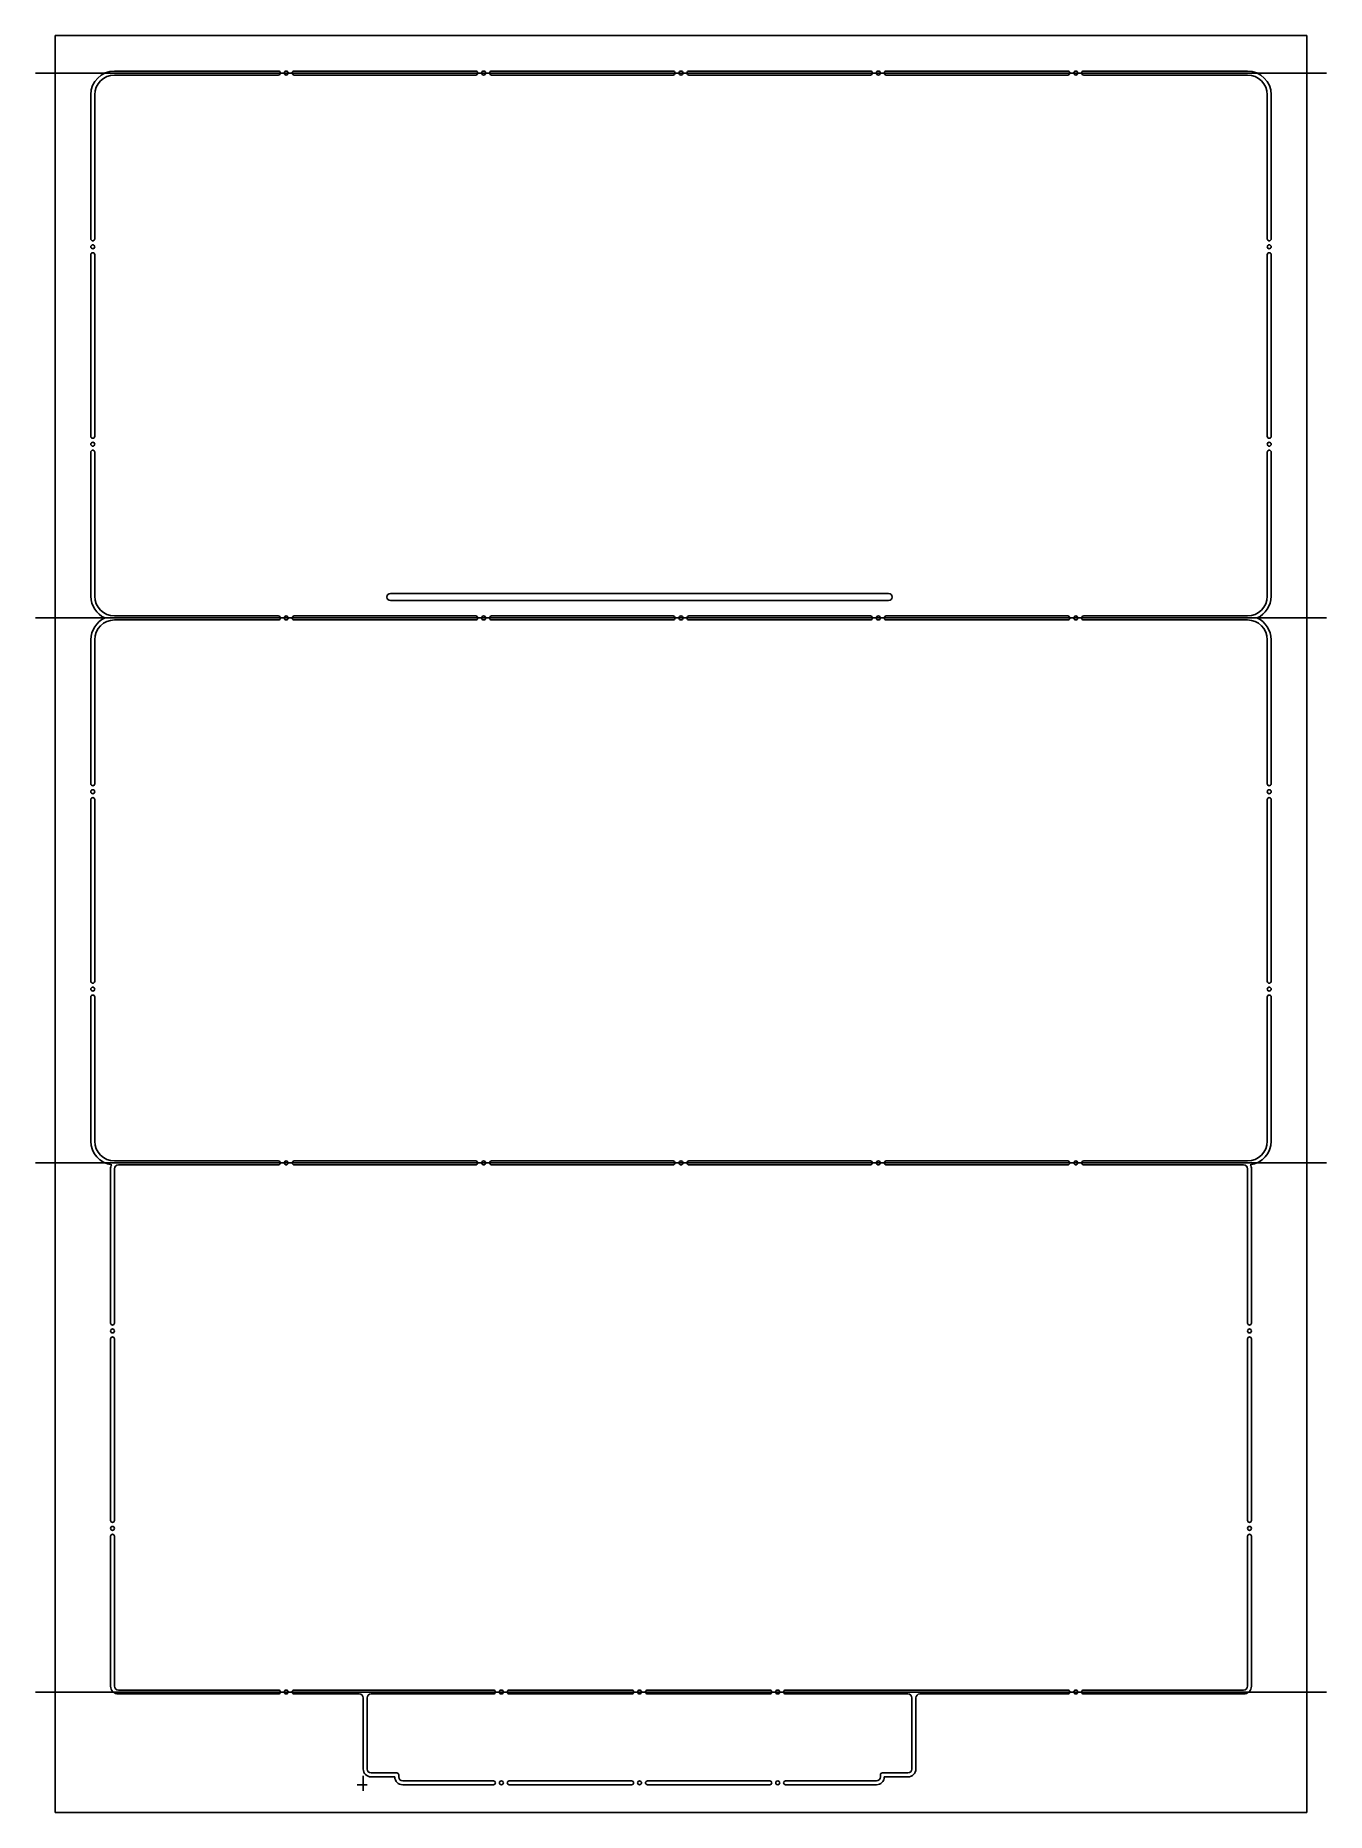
# Model space of a CAD drawing. Extents: x -23 to 304, y -188 to 262.
import ezdxf

# ---------------------------------------------------------------- set-up
doc = ezdxf.new("R2010")
doc.units = 0
doc.header["$MEASUREMENT"] = 0
doc.layers.add('Edge', color=2, linetype='Continuous')

msp = doc.modelspace()

# ---------------------------------------------------------------- linework, layer by layer
at = {"layer": 'Edge', "linetype": 'ByBlock'}
for p, q in [((-17.62, 262.04), (299.38, 262.04)), ((-17.62, -187.96), (-17.62, 262.04)), ((299.38, -187.96), (299.38, 262.04)), ((-22.62, 252.54), (304.38, 252.54)), ((38.88, 253.04), (-2.62, 253.04)), ((88.88, 253.04), (42.88, 253.04)), ((138.88, 253.04), (92.88, 253.04)), ((188.88, 253.04), (142.88, 253.04)), ((238.88, 253.04), (192.88, 253.04)), ((242.88, 253.04), (284.38, 253.04)), ((-8.62, 210.54), (-8.62, 247.04)), ((290.38, 210.54), (290.38, 247.04)), ((-8.62, 206.54), (-8.62, 160.54)), ((290.38, 160.54), (290.38, 206.54)), ((-8.62, 156.54), (-8.62, 120.04)), ((290.38, 120.04), (290.38, 156.54)), ((304.38, 114.54), (-22.62, 114.54)), ((-8.62, 109.04), (-8.62, 72.54)), ((290.38, 72.54), (290.38, 109.04)), ((-8.62, 68.54), (-8.62, 22.54)), ((290.38, 22.54), (290.38, 68.54)), ((-8.62, 18.54), (-8.62, -17.96)), ((290.38, 18.54), (290.38, -17.96)), ((304.38, -23.46), (-22.62, -23.46)), ((-3.62, -64.02), (-3.62, -24.96)), ((38.88, -23.96), (-1.62, -23.96)), ((-3.62, -114.02), (-3.62, -68.02)), ((285.38, -114.02), (285.38, -68.02)), ((-3.62, -118.02), (-3.62, -155.96)), ((285.38, -155.96), (285.38, -118.02)), ((-22.62, -157.46), (304.38, -157.46)), ((68.88, -177.96), (62.38, -177.96)), ((68.38, -178.96), (62.38, -178.96)), ((69.38, -178.46), (69.38, -178.96)), ((69.38, -178.96), (69.38, -178.46)), ((93.38, -179.96), (70.38, -179.96)), ((128.38, -179.96), (97.38, -179.96)), ((163.38, -179.96), (132.38, -179.96)), ((167.38, -179.96), (190.38, -179.96)), ((191.38, -178.46), (191.38, -178.96)), ((191.88, -177.96), (198.38, -177.96)), ((192.38, -178.96), (198.38, -178.96)), ((93.38, -180.96), (70.38, -180.96)), ((128.38, -180.96), (97.38, -180.96)), ((163.38, -180.96), (132.38, -180.96)), ((167.38, -180.96), (190.38, -180.96)), ((299.38, -187.96), (-17.62, -187.96))]:
    msp.add_line(p, q, dxfattribs=at)
at = {"layer": 'Edge', "color": 2}
for p, q in [((38.88, 252.04), (-2.62, 252.04)), ((88.88, 252.04), (42.88, 252.04)), ((138.88, 252.04), (92.88, 252.04)), ((188.88, 252.04), (142.88, 252.04)), ((238.88, 252.04), (192.88, 252.04)), ((284.38, 252.04), (242.88, 252.04)), ((-7.62, 210.54), (-7.62, 247.04)), ((289.38, 247.04), (289.38, 210.54)), ((-7.62, 160.54), (-7.62, 206.54)), ((289.38, 206.54), (289.38, 160.54)), ((-7.62, 120.04), (-7.62, 156.54)), ((289.38, 156.54), (289.38, 120.04)), ((67.28, 120.74), (193.48, 120.74)), ((193.48, 118.94), (67.28, 118.94)), ((-2.62, 115.04), (38.88, 115.04)), ((38.88, 114.04), (-2.62, 114.04)), ((42.88, 115.04), (88.88, 115.04)), ((88.88, 114.04), (42.88, 114.04)), ((92.88, 115.04), (138.88, 115.04)), ((138.88, 114.04), (92.88, 114.04)), ((142.88, 115.04), (188.88, 115.04)), ((188.88, 114.04), (142.88, 114.04)), ((192.88, 115.04), (238.88, 115.04)), ((238.88, 114.04), (192.88, 114.04)), ((242.88, 115.04), (284.38, 115.04)), ((284.38, 114.04), (242.88, 114.04)), ((-7.62, 72.54), (-7.62, 109.04)), ((289.38, 109.04), (289.38, 72.54)), ((-7.62, 22.54), (-7.62, 68.54)), ((289.38, 68.54), (289.38, 22.54)), ((-7.62, -17.96), (-7.62, 18.54)), ((289.38, 18.54), (289.38, -17.96)), ((38.88, -22.96), (-2.62, -22.96)), ((-2.62, -24.96), (-2.62, -64.02)), ((88.88, -22.96), (42.88, -22.96)), ((88.88, -23.96), (42.88, -23.96)), ((138.88, -22.96), (92.88, -22.96)), ((138.88, -23.96), (92.88, -23.96)), ((188.88, -22.96), (142.88, -22.96)), ((188.88, -23.96), (142.88, -23.96)), ((238.88, -22.96), (192.88, -22.96)), ((238.88, -23.96), (192.88, -23.96)), ((284.38, -22.96), (242.88, -22.96)), ((283.38, -23.96), (242.88, -23.96)), ((284.38, -24.96), (284.38, -64.02)), ((285.38, -24.96), (285.38, -64.02)), ((-2.62, -68.02), (-2.62, -114.02)), ((284.38, -68.02), (284.38, -114.02)), ((-2.62, -118.02), (-2.62, -155.96)), ((284.38, -118.02), (284.38, -155.96)), ((38.88, -156.96), (-1.62, -156.96)), ((42.88, -156.96), (93.38, -156.96)), ((97.38, -156.96), (128.38, -156.96)), ((132.38, -156.96), (163.38, -156.96)), ((167.38, -156.96), (238.88, -156.96)), ((283.38, -156.96), (242.88, -156.96)), ((38.88, -157.96), (-1.62, -157.96)), ((42.88, -157.96), (59.38, -157.96)), ((60.38, -158.96), (60.38, -176.96)), ((61.38, -176.96), (61.38, -158.96)), ((93.38, -157.96), (62.38, -157.96)), ((128.38, -157.96), (97.38, -157.96)), ((163.38, -157.96), (132.38, -157.96)), ((198.38, -157.96), (167.38, -157.96)), ((199.38, -176.96), (199.38, -158.96)), ((200.38, -176.96), (200.38, -158.96)), ((201.38, -157.96), (238.88, -157.96)), ((242.88, -157.96), (283.38, -157.96)), ((60.38, -178.71), (60.38, -182.46)), ((68.88, -177.96), (62.38, -177.96)), ((62.38, -178.96), (68.38, -178.96)), ((192.38, -177.96), (198.38, -177.96)), ((198.38, -178.96), (192.38, -178.96)), ((58.88, -180.96), (61.38, -180.96))]:
    msp.add_line(p, q, dxfattribs=at)
for centre in [(40.88, 252.54), (90.88, 252.54), (140.88, 252.54), (190.88, 252.54), (240.88, 252.54), (40.88, 114.54), (90.88, 114.54), (140.88, 114.54), (190.88, 114.54), (240.88, 114.54), (40.88, -23.46), (90.88, -23.46), (140.88, -23.46), (190.88, -23.46), (240.88, -23.46), (40.88, -157.46), (165.38, -157.46), (240.88, -157.46)]:
    msp.add_circle(centre, 0.5, dxfattribs=at)
at = {"layer": 'Edge', "linetype": 'ByBlock'}
for centre in [(-8.12, 208.54), (289.88, 208.54), (-8.12, 158.54), (289.88, 158.54), (-8.12, 70.54), (289.88, 70.54), (-8.12, 20.54), (289.88, 20.54), (-3.12, -66.02), (284.88, -66.02), (-3.12, -116.02), (284.88, -116.02), (95.38, -157.46), (130.38, -157.46), (95.38, -180.46), (130.38, -180.46), (165.38, -180.46)]:
    msp.add_circle(centre, 0.5, dxfattribs=at)
at = {"layer": 'Edge', "color": 2}
for centre, radius, start, end in [((-2.62, 247.04), 6, 90, 180), ((-2.62, 247.04), 5, 90, 180), ((38.88, 252.54), 0.5, 270, 90), ((42.88, 252.54), 0.5, 90, 270), ((88.88, 252.54), 0.5, 270, 90), ((92.88, 252.54), 0.5, 90, 270), ((138.88, 252.54), 0.5, 270, 90), ((142.88, 252.54), 0.5, 90, 270), ((188.88, 252.54), 0.5, 270, 90), ((192.88, 252.54), 0.5, 90, 270), ((238.88, 252.54), 0.5, 270, 90), ((242.88, 252.54), 0.5, 90, 270), ((284.38, 247.04), 6, 0, 90), ((284.38, 247.04), 5, 0, 90), ((-2.62, 120.04), 6, 180, 246.4435), ((-2.62, 120.04), 5, 180, 270), ((67.28, 119.84), 0.9, 90, 270), ((193.48, 119.84), 0.9, 270, 90), ((284.38, 120.04), 5, 270, 0), ((284.38, 120.04), 6, 293.5565, 0), ((-2.62, 109.04), 6, 113.5565, 180), ((-2.62, 109.04), 5, 90, 180), ((38.88, 114.54), 0.5, 270, 90), ((42.88, 114.54), 0.5, 90, 270), ((88.88, 114.54), 0.5, 270, 90), ((92.88, 114.54), 0.5, 90, 270), ((138.88, 114.54), 0.5, 270, 90), ((142.88, 114.54), 0.5, 90, 270), ((188.88, 114.54), 0.5, 270, 90), ((192.88, 114.54), 0.5, 90, 270), ((238.88, 114.54), 0.5, 270, 90), ((242.88, 114.54), 0.5, 90, 270), ((284.38, 109.04), 5, 0, 90), ((284.38, 109.04), 6, 0, 66.4435), ((-2.62, -17.96), 6, 180, 263.2308), ((-2.62, -17.96), 5, 180, 270), ((284.38, -17.96), 5, 270, 0), ((284.38, -17.96), 6, 276.7692, 0), ((38.88, -23.46), 0.5, 270, 90), ((42.88, -23.46), 0.5, 90, 270), ((88.88, -23.46), 0.5, 270, 90), ((92.88, -23.46), 0.5, 90, 270), ((138.88, -23.46), 0.5, 270, 90), ((142.88, -23.46), 0.5, 90, 270), ((188.88, -23.46), 0.5, 270, 90), ((192.88, -23.46), 0.5, 90, 270), ((238.88, -23.46), 0.5, 270, 90), ((242.88, -23.46), 0.5, 90, 270), ((-1.62, -155.96), 2, 180, 270), ((-1.62, -155.96), 1, 180, 270), ((38.88, -157.46), 0.5, 270, 90), ((42.88, -157.46), 0.5, 90, 270), ((163.38, -157.46), 0.5, 270, 90), ((167.38, -157.46), 0.5, 90, 270), ((238.88, -157.46), 0.5, 270, 90), ((242.88, -157.46), 0.5, 90, 270), ((283.38, -155.96), 2, 270, 0), ((283.38, -155.96), 1, 270, 0), ((59.38, -158.96), 1, 0, 90), ((62.38, -158.96), 1, 90, 180), ((198.38, -158.96), 1, 0, 90), ((201.38, -158.96), 1, 90, 180), ((62.38, -176.96), 2, 180, 270), ((62.38, -176.96), 1, 180, 270), ((198.38, -176.96), 2, 270, 0), ((198.38, -176.96), 1, 270, 0)]:
    msp.add_arc(centre, radius, start, end, dxfattribs=at)
at = {"layer": 'Edge', "linetype": 'ByBlock'}
for centre, radius, start, end in [((-8.12, 210.54), 0.5, 180, 0), ((-8.12, 206.54), 0.5, 0, 180), ((289.88, 210.54), 0.5, 180, 0), ((289.88, 206.54), 0.5, 0, 180), ((-8.12, 160.54), 0.5, 180, 0), ((289.88, 160.54), 0.5, 180, 0), ((-8.12, 156.54), 0.5, 0, 180), ((289.88, 156.54), 0.5, 0, 180), ((-8.12, 72.54), 0.5, 180, 0), ((289.88, 72.54), 0.5, 180, 0), ((-8.12, 68.54), 0.5, 0, 180), ((289.88, 68.54), 0.5, 0, 180), ((-8.12, 22.54), 0.5, 180, 0), ((289.88, 22.54), 0.5, 180, 0), ((-8.12, 18.54), 0.5, 0, 180), ((289.88, 18.54), 0.5, 0, 180), ((-1.62, -24.96), 2, 148.6065, 180), ((-1.62, -24.96), 1, 90, 180), ((283.38, -24.96), 1, 0, 90), ((283.38, -24.96), 2, 0, 31.3935), ((-3.12, -64.02), 0.5, 180, 0), ((284.88, -64.02), 0.5, 180, 0), ((-3.12, -68.02), 0.5, 0, 180), ((284.88, -68.02), 0.5, 0, 180), ((-3.12, -114.02), 0.5, 180, 0), ((284.88, -114.02), 0.5, 180, 0), ((-3.12, -118.02), 0.5, 0, 180), ((284.88, -118.02), 0.5, 0, 180), ((93.38, -157.46), 0.5, 270, 90), ((97.38, -157.46), 0.5, 90, 270), ((128.38, -157.46), 0.5, 270, 90), ((132.38, -157.46), 0.5, 90, 270), ((70.38, -178.96), 2, 180, 270), ((68.88, -178.46), 0.5, 0, 90), ((70.38, -178.96), 1, 180, 270), ((93.38, -180.46), 0.5, 270, 90), ((97.38, -180.46), 0.5, 90, 270), ((128.38, -180.46), 0.5, 270, 90), ((132.38, -180.46), 0.5, 90, 270), ((163.38, -180.46), 0.5, 270, 90), ((167.38, -180.46), 0.5, 90, 270), ((190.38, -178.96), 1, 270, 0), ((190.38, -178.96), 2, 270, 0), ((191.88, -178.46), 0.5, 90, 180)]:
    msp.add_arc(centre, radius, start, end, dxfattribs=at)

doc.saveas('drawing.dxf')
